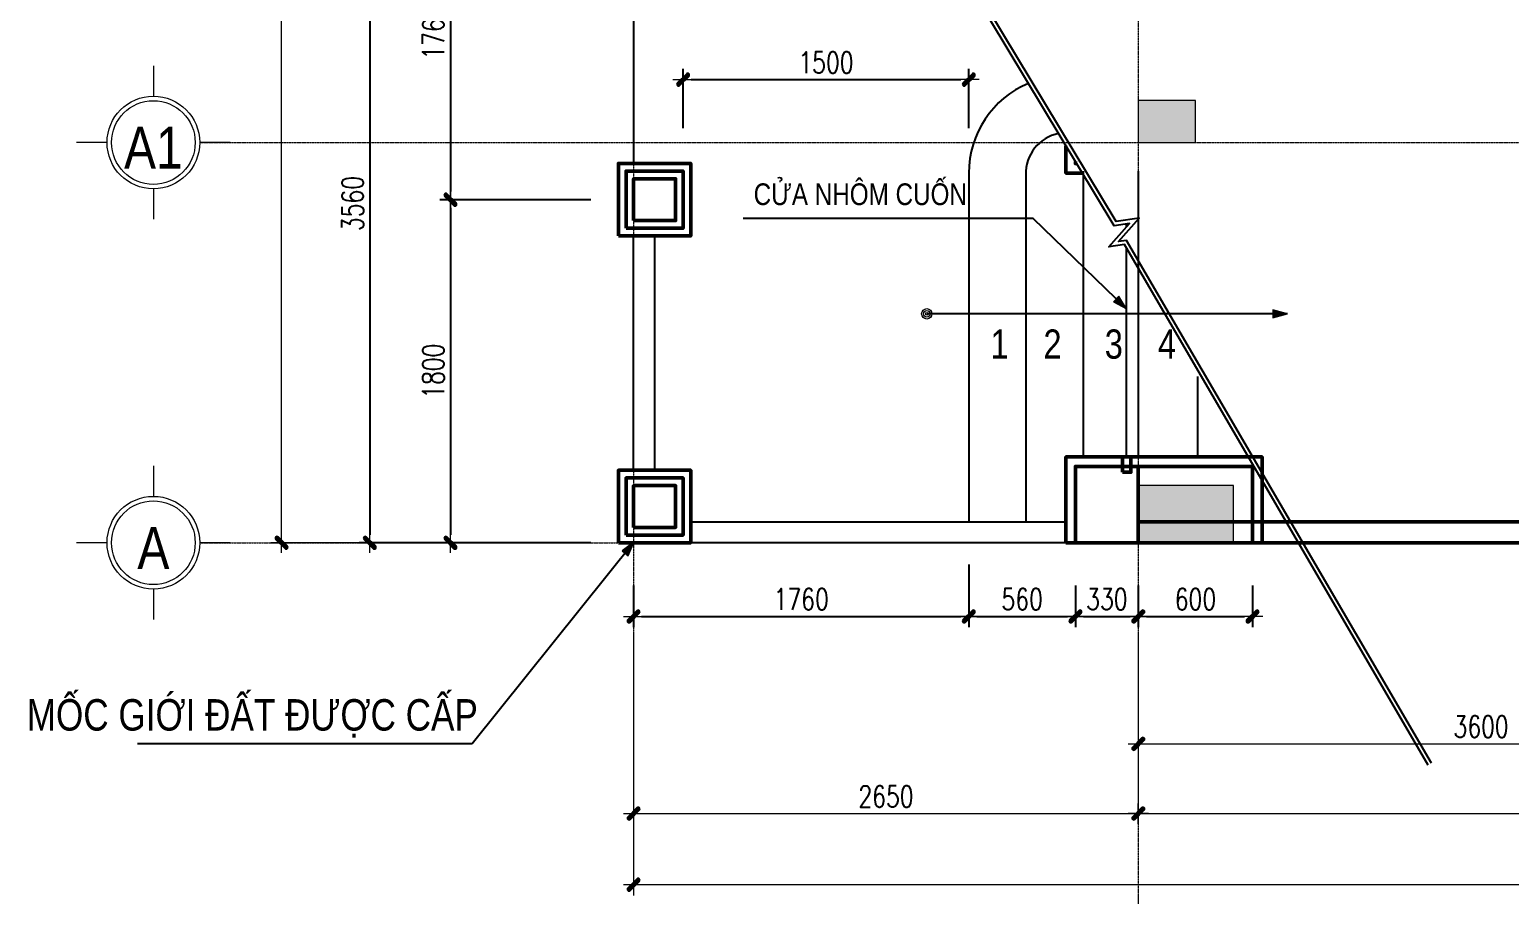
# Model space of a CAD drawing. Extents: x -165145 to 691808, y -202842 to 311040.
# Drawn here: x 14578 to 22353, y 36662 to 41205 of the extents above; entities that cross this region are included whole.
import ezdxf
from ezdxf.enums import TextEntityAlignment as Align

# ---------------------------------------------------------------- set-up
doc = ezdxf.new("R2010")
doc.units = 0
doc.header["$LTSCALE"] = 10
doc.header["$MEASUREMENT"] = 0
for name, pattern in [('HIDDEN', [2.3807, 1.587, -0.7937]), ('ketcau-1', [2, 1, 1]), ('TIM', [26.01, 10, -3, 0.01, -3, 10])]:
    doc.linetypes.add(name, pattern=pattern)
doc.layers.get('Defpoints').update_dxf_attribs({"color": 5, "linetype": 'CONTINUOUS'})
for name, color, linetype, lineweight in [('ARROWS', 1, 'CONTINUOUS', 0), ('DIM', 8, 'CONTINUOUS', 13), ('GE_KC_HATCH', 250, 'CONTINUOUS', 20), ('GE_KC_NETKHUAT', 9, 'HIDDEN', 20), ('GE_KC_NETTHAY', 2, 'CONTINUOUS', 20), ('netchia', 2, 'CONTINUOUS', 20), ('TEXT', 4, 'CONTINUOUS', 20), ('THAY', 147, 'CONTINUOUS', 25), ('TRUC', 251, 'TIM', 5), ('wall', 7, 'CONTINUOUS', 50)]:
    doc.layers.add(name, color=color, linetype=linetype, lineweight=lineweight)
doc.layers.add('KCS_DIM', color=1, linetype='CONTINUOUS')
doc.layers.add('KCS_TEXT', color=2, linetype='CONTINUOUS')
doc.styles.add('ROMANS', font='romans', dxfattribs={"width": 0.75, "bigfont": 'vns'})
doc.styles.add('VNARIALH', font='', dxfattribs={"width": 0.75})
doc.styles.add('VnArialNarrowH', font='')
doc.styles.add('VNCC-Arial', font='arial.ttf', dxfattribs={"width": 0.8})
doc.styles.get('VNARIALH').set_extended_font_data('.VnArialH')
doc.styles.get('VnArialNarrowH').set_extended_font_data('.VnArial NarrowH')
doc.dimstyles.new('fit0.75', dxfattribs={"dimscale": 0.5625, "dimtxt": 200, "dimasz": 75, "dimexe": 100, "dimexo": 400, "dimgap": 0.03, "dimtad": 0, "dimdec": 0, "dimdsep": 46, "dimtxsty": 'ROMANS', "dimblk": 'alex', "dimcen": 150, "dimclrd": 8, "dimclre": 8, "dimclrt": 7, "dimaunit": 1, "dimadec": 0, "dimazin": 0, "dimtfac": 0.072, "dimtdec": 0, "dimtix": 1, "dimtmove": 2, "dimatfit": 3, "dimldrblk": 'a-01', "dimfxl": 100, "dimtvp": 0.8, "dimtolj": 1, "dimarcsym": 0})

# ---------------------------------------------------------------- blocks, each defined once
blk = doc.blocks.new('alex')
at = {"layer": 'ARROWS'}
h = blk.add_hatch(color=1, dxfattribs=at)
edge = h.paths.add_edge_path()
edge.add_line((0.4, 0.74), (-0.74, -0.4))
edge.add_ellipse((-0.57, -0.57), major_axis=(0.17, 0.17), ratio=1, start_angle=90, end_angle=270)
edge.add_line((-0.4, -0.74), (0.74, 0.4))
edge.add_ellipse((0.57, 0.57), major_axis=(0.17, 0.17), ratio=1, start_angle=270, end_angle=450)
blk.add_lwpolyline([(0.4, 0.74), (-0.74, -0.4, 1), (-0.4, -0.74), (0.74, 0.4, 1)], format="xyb", close=True, dxfattribs=at)
at = {"layer": 'netchia', "color": 2}
for p, q in [((1.27, 0), (-1.27, 0)), ((0, -1.27), (0, 1.27))]:
    blk.add_line(p, q, dxfattribs=at)
blk = doc.blocks.new('*D1993')
at = {"layer": 'Defpoints', "color": 0, "transparency": 16777216}
for p in [(20069.5, 38512.8), (20399.5, 38512.8), (20399.5, 38126.1)]:
    blk.add_point(p, dxfattribs=at)
at = {"layer": 'DIM', "color": 8, "lineweight": -2, "transparency": 16777216}
for p, q in [((20069.5, 38287.8), (20069.5, 38069.8)), ((20399.5, 38287.8), (20399.5, 38069.8)), ((20111.7, 38126.1), (20357.3, 38126.1))]:
    blk.add_line(p, q, dxfattribs=at)
at = {"layer": 'DIM', "color": 8, "lineweight": -2, "transparency": 16777216, "xscale": 42.1875, "yscale": 42.1875, "zscale": 42.1875, "rotation": 180}
blk.add_blockref('alex', (20069.5, 38126.1), dxfattribs=at)
at = {"layer": 'DIM', "color": 8, "lineweight": -2, "transparency": 16777216, "xscale": 42.1875, "yscale": 42.1875, "zscale": 42.1875}
blk.add_blockref('alex', (20399.5, 38126.1), dxfattribs=at)
at = {"layer": 'DIM', "color": 7, "transparency": 16777216, "insert": (20234.5, 38216.1), "char_height": 112.5, "attachment_point": 5, "style": 'ROMANS'}
blk.add_mtext('\\A1;330', dxfattribs=at)
blk = doc.blocks.new('a-01')
at = {"layer": 'ARROWS'}
blk.add_hatch(color=256, dxfattribs=at).paths.add_polyline_path([(-1.8, 0.49), (-1.8, -0.49), (0, 0)])
at = {"layer": 'netchia'}
blk.add_lwpolyline([(-1.8, 0.49), (-1.8, -0.49), (0, 0), (0, 0)], close=True, dxfattribs=at)
blk = doc.blocks.new('*D1882')
at = {"layer": 'Defpoints', "color": 0, "transparency": 16777216}
for p in [(17571, 42072.8), (16364.2, 38512.7), (17571, 38512.7)]:
    blk.add_point(p, dxfattribs=at)
at = {"layer": 'DIM', "color": 8, "lineweight": -2, "transparency": 16777216}
for p, q in [((17346, 42072.8), (16308, 42072.8)), ((16364.2, 42030.6), (16364.2, 38554.9)), ((17346, 38512.7), (16308, 38512.7))]:
    blk.add_line(p, q, dxfattribs=at)
at = {"layer": 'DIM', "color": 8, "lineweight": -2, "transparency": 16777216, "xscale": 42.1875, "yscale": 42.1875, "zscale": 42.1875}
for p, rotation in [((16364.2, 42072.8), 90), ((16364.2, 38512.7), 270)]:
    blk.add_blockref('alex', p, dxfattribs=dict(at, rotation=rotation))
at = {"layer": 'DIM', "color": 7, "transparency": 16777216, "insert": (16274.2, 40292.8), "char_height": 112.5, "attachment_point": 5, "rotation": 90, "style": 'ROMANS'}
blk.add_mtext('\\A1;3560', dxfattribs=at)
blk = doc.blocks.new('*D1883')
at = {"layer": 'Defpoints', "color": 0, "transparency": 16777216}
for p in [(17749.5, 42072.8), (16787.7, 40312.8), (17749.5, 40312.8)]:
    blk.add_point(p, dxfattribs=at)
at = {"layer": 'DIM', "color": 8, "lineweight": -2, "transparency": 16777216}
for p, q in [((17524.5, 42072.8), (16731.5, 42072.8)), ((16787.7, 42030.6), (16787.7, 40355)), ((17524.5, 40312.8), (16731.5, 40312.8))]:
    blk.add_line(p, q, dxfattribs=at)
at = {"layer": 'DIM', "color": 8, "lineweight": -2, "transparency": 16777216, "xscale": 42.1875, "yscale": 42.1875, "zscale": 42.1875}
for p, rotation in [((16787.7, 42072.8), 90), ((16787.7, 40312.8), 270)]:
    blk.add_blockref('alex', p, dxfattribs=dict(at, rotation=rotation))
at = {"layer": 'DIM', "color": 7, "transparency": 16777216, "insert": (16697.7, 41192.8), "char_height": 112.5, "attachment_point": 5, "rotation": 90, "style": 'ROMANS'}
blk.add_mtext('\\A1;1760', dxfattribs=at)
blk = doc.blocks.new('*D1884')
at = {"layer": 'Defpoints', "color": 0, "transparency": 16777216}
for p in [(19509.5, 40942.9), (18009.5, 40462.8), (19509.5, 40462.8)]:
    blk.add_point(p, dxfattribs=at)
at = {"layer": 'DIM', "color": 8, "lineweight": -2, "transparency": 16777216}
for p, q in [((18009.5, 40687.8), (18009.5, 40999.1)), ((19509.5, 40687.8), (19509.5, 40999.1)), ((18051.7, 40942.9), (19467.3, 40942.9))]:
    blk.add_line(p, q, dxfattribs=at)
at = {"layer": 'DIM', "color": 8, "lineweight": -2, "transparency": 16777216, "xscale": 42.1875, "yscale": 42.1875, "zscale": 42.1875, "rotation": 180}
blk.add_blockref('alex', (18009.5, 40942.9), dxfattribs=at)
at = {"layer": 'DIM', "color": 8, "lineweight": -2, "transparency": 16777216, "xscale": 42.1875, "yscale": 42.1875, "zscale": 42.1875}
blk.add_blockref('alex', (19509.5, 40942.9), dxfattribs=at)
at = {"layer": 'DIM', "color": 7, "transparency": 16777216, "insert": (18759.5, 41032.9), "char_height": 112.5, "attachment_point": 5, "style": 'ROMANS'}
blk.add_mtext('\\A1;1500', dxfattribs=at)
blk = doc.blocks.new('*D1885')
at = {"layer": 'Defpoints', "color": 0, "transparency": 16777216}
for p in [(17749.5, 40312.8), (16787.7, 38512.7), (17749.5, 38512.7)]:
    blk.add_point(p, dxfattribs=at)
at = {"layer": 'DIM', "color": 8, "lineweight": -2, "transparency": 16777216}
for p, q in [((17524.5, 40312.8), (16731.5, 40312.8)), ((16787.7, 40270.6), (16787.7, 38554.9)), ((17524.5, 38512.7), (16731.5, 38512.7))]:
    blk.add_line(p, q, dxfattribs=at)
at = {"layer": 'DIM', "color": 8, "lineweight": -2, "transparency": 16777216, "xscale": 42.1875, "yscale": 42.1875, "zscale": 42.1875}
for p, rotation in [((16787.7, 40312.8), 90), ((16787.7, 38512.7), 270)]:
    blk.add_blockref('alex', p, dxfattribs=dict(at, rotation=rotation))
at = {"layer": 'DIM', "color": 7, "transparency": 16777216, "insert": (16697.7, 39412.8), "char_height": 112.5, "attachment_point": 5, "rotation": 90, "style": 'ROMANS'}
blk.add_mtext('\\A1;1800', dxfattribs=at)
blk = doc.blocks.new('*D1888')
at = {"layer": 'Defpoints', "color": 0, "transparency": 16777216}
for p in [(19509.5, 38622.7), (17749.5, 38512.7), (19509.5, 38126.1)]:
    blk.add_point(p, dxfattribs=at)
at = {"layer": 'DIM', "color": 8, "lineweight": -2, "transparency": 16777216}
for p, q in [((19509.5, 38397.7), (19509.5, 38069.8)), ((17749.5, 38287.7), (17749.5, 38069.8)), ((17791.7, 38126.1), (19467.3, 38126.1))]:
    blk.add_line(p, q, dxfattribs=at)
at = {"layer": 'DIM', "color": 8, "lineweight": -2, "transparency": 16777216, "xscale": 42.1875, "yscale": 42.1875, "zscale": 42.1875, "rotation": 180}
blk.add_blockref('alex', (17749.5, 38126.1), dxfattribs=at)
at = {"layer": 'DIM', "color": 8, "lineweight": -2, "transparency": 16777216, "xscale": 42.1875, "yscale": 42.1875, "zscale": 42.1875}
blk.add_blockref('alex', (19509.5, 38126.1), dxfattribs=at)
at = {"layer": 'DIM', "color": 7, "transparency": 16777216, "insert": (18629.5, 38216.1), "char_height": 112.5, "attachment_point": 5, "style": 'ROMANS'}
blk.add_mtext('\\A1;1760', dxfattribs=at)
blk = doc.blocks.new('*D1889')
at = {"layer": 'Defpoints', "color": 0, "transparency": 16777216}
for p in [(19509.5, 38512.8), (20069.5, 38512.8), (20069.5, 38126.1)]:
    blk.add_point(p, dxfattribs=at)
at = {"layer": 'DIM', "color": 8, "lineweight": -2, "transparency": 16777216}
for p, q in [((19509.5, 38287.8), (19509.5, 38069.8)), ((20069.5, 38287.8), (20069.5, 38069.8)), ((19551.7, 38126.1), (20027.3, 38126.1))]:
    blk.add_line(p, q, dxfattribs=at)
at = {"layer": 'DIM', "color": 8, "lineweight": -2, "transparency": 16777216, "xscale": 42.1875, "yscale": 42.1875, "zscale": 42.1875, "rotation": 180}
blk.add_blockref('alex', (19509.5, 38126.1), dxfattribs=at)
at = {"layer": 'DIM', "color": 8, "lineweight": -2, "transparency": 16777216, "xscale": 42.1875, "yscale": 42.1875, "zscale": 42.1875}
blk.add_blockref('alex', (20069.5, 38126.1), dxfattribs=at)
at = {"layer": 'DIM', "color": 7, "transparency": 16777216, "insert": (19789.5, 38216.1), "char_height": 112.5, "attachment_point": 5, "style": 'ROMANS'}
blk.add_mtext('\\A1;560', dxfattribs=at)
blk = doc.blocks.new('*D1927')
at = {"layer": 'Defpoints', "color": 0, "transparency": 16777216}
for p in [(20399.5, 38512.7), (20999.5, 38512.7), (20999.5, 38126.1)]:
    blk.add_point(p, dxfattribs=at)
at = {"layer": 'DIM', "color": 8, "lineweight": -2, "transparency": 16777216}
for p, q in [((20399.5, 38287.7), (20399.5, 38069.8)), ((20999.5, 38287.7), (20999.5, 38069.8)), ((20441.7, 38126.1), (20957.3, 38126.1))]:
    blk.add_line(p, q, dxfattribs=at)
at = {"layer": 'DIM', "color": 8, "lineweight": -2, "transparency": 16777216, "xscale": 42.1875, "yscale": 42.1875, "zscale": 42.1875, "rotation": 180}
blk.add_blockref('alex', (20399.5, 38126.1), dxfattribs=at)
at = {"layer": 'DIM', "color": 8, "lineweight": -2, "transparency": 16777216, "xscale": 42.1875, "yscale": 42.1875, "zscale": 42.1875}
blk.add_blockref('alex', (20999.5, 38126.1), dxfattribs=at)
at = {"layer": 'DIM', "color": 7, "transparency": 16777216, "insert": (20699.5, 38216.1), "char_height": 112.5, "attachment_point": 5, "style": 'ROMANS'}
blk.add_mtext('\\A1;600', dxfattribs=at)
blk = doc.blocks.new('C-22x30')
at = {"layer": 'GE_KC_HATCH', "linetype": 'ketcau-1'}
blk.add_hatch(color=1, dxfattribs=at).paths.add_polyline_path([(150, 110), (-150, 110), (-150, -110), (150, -110)])
at = {"layer": 'GE_KC_NETTHAY', "linetype": 'Continuous'}
blk.add_lwpolyline([(150, 110), (-150, 110), (-150, -110), (150, -110)], close=True, dxfattribs=at)
blk = doc.blocks.new('MBDVC-T1')
at = {"layer": 'GE_KC_HATCH', "linetype": 'ketcau-1'}
blk.add_hatch(color=1, dxfattribs=at).paths.add_polyline_path([(500, 300), (0, 300), (0, 0), (500, 0)])
at = {"layer": 'GE_KC_NETTHAY', "linetype": 'Continuous'}
blk.add_lwpolyline([(500, 300), (0, 300), (0, 0), (500, 0)], close=True, dxfattribs=at)
at = {"layer": 'GE_KC_NETKHUAT'}
blk.add_blockref('C-22x30', (150, 2210), dxfattribs=at)
blk = doc.blocks.new('tentruc')
at = {"layer": 'DIM'}
for p, q in [((0, 311.2), (0, 515.8)), ((-515.8, 0), (-311.2, 0)), ((-515.8, 0), (-311.2, 0)), ((311.2, 0), (515.8, 0)), ((311.2, 0), (515.8, 0)), ((0, -515.8), (0, -311.2))]:
    blk.add_line(p, q, dxfattribs=at)
at = {"layer": 'DIM', "ltscale": 0.5}
blk.add_circle((0, 0), 311.2, dxfattribs=at)
at = {"layer": 'DIM'}
blk.add_circle((0, 0), 281.2, dxfattribs=at)
at = {"layer": 'DIM', "color": 7, "linetype": 'ByBlock', "ltscale": 0.5, "style": 'VNARIALH', "width": 1.1}
blk.add_attdef('A', text='', height=281.2, dxfattribs=at).set_placement((0, -106.7), align=Align.CENTER)
blk = doc.blocks.new('*D1828')
at = {"layer": 'Defpoints', "color": 0, "transparency": 16777216}
for p in [(570432.6, -8596.5), (587932.6, -8596.5), (587932.6, -10139.5)]:
    blk.add_point(p, dxfattribs=at)
at = {"layer": 'DIM', "color": 8, "lineweight": -2, "transparency": 16777216}
for p, q in [((570432.6, -8821.5), (570432.6, -10195.7)), ((587932.6, -8821.5), (587932.6, -10195.7)), ((570474.8, -10139.5), (587890.4, -10139.5))]:
    blk.add_line(p, q, dxfattribs=at)
at = {"layer": 'DIM', "color": 8, "lineweight": -2, "transparency": 16777216, "xscale": 42.1875, "yscale": 42.1875, "zscale": 42.1875, "rotation": 180}
blk.add_blockref('alex', (570432.6, -10139.5), dxfattribs=at)
at = {"layer": 'DIM', "color": 8, "lineweight": -2, "transparency": 16777216, "xscale": 42.1875, "yscale": 42.1875, "zscale": 42.1875}
blk.add_blockref('alex', (587932.6, -10139.5), dxfattribs=at)
at = {"layer": 'DIM', "color": 7, "transparency": 16777216, "insert": (577482.6, -10049.5), "char_height": 112.5, "attachment_point": 5, "style": 'ROMANS'}
blk.add_mtext('\\A1;17500', dxfattribs=at)
blk = doc.blocks.new('*D1829')
at = {"layer": 'Defpoints', "color": 0, "transparency": 16777216}
for p in [(568584, -1345.1), (570432.6, -1345.1), (570432.6, -8345.1)]:
    blk.add_point(p, dxfattribs=at)
at = {"layer": 'DIM', "color": 8, "lineweight": -2, "transparency": 16777216}
for p, q in [((570207.6, -1345.1), (568527.7, -1345.1)), ((568584, -8302.9), (568584, -1387.3)), ((570207.6, -8345.1), (568527.7, -8345.1))]:
    blk.add_line(p, q, dxfattribs=at)
at = {"layer": 'DIM', "color": 8, "lineweight": -2, "transparency": 16777216, "xscale": 42.1875, "yscale": 42.1875, "zscale": 42.1875}
for p, rotation in [((568584, -1345.1), 90), ((568584, -8345.1), 270)]:
    blk.add_blockref('alex', p, dxfattribs=dict(at, rotation=rotation))
at = {"layer": 'DIM', "color": 7, "transparency": 16777216, "insert": (568494, -4845.1), "char_height": 112.5, "attachment_point": 5, "rotation": 90, "style": 'ROMANS'}
blk.add_mtext('\\A1;7000', dxfattribs=at)
blk = doc.blocks.new('*D1830')
at = {"layer": 'Defpoints', "color": 0, "transparency": 16777216}
for p in [(573082.6, -8596.5), (587932.6, -8596.5), (587932.6, -9766.4)]:
    blk.add_point(p, dxfattribs=at)
at = {"layer": 'DIM', "color": 8, "lineweight": -2, "transparency": 16777216}
for p, q in [((573082.6, -8821.5), (573082.6, -9822.6)), ((587932.6, -8821.5), (587932.6, -9822.6)), ((573124.8, -9766.4), (587890.4, -9766.4))]:
    blk.add_line(p, q, dxfattribs=at)
at = {"layer": 'DIM', "color": 8, "lineweight": -2, "transparency": 16777216, "xscale": 42.1875, "yscale": 42.1875, "zscale": 42.1875, "rotation": 180}
blk.add_blockref('alex', (573082.6, -9766.4), dxfattribs=at)
at = {"layer": 'DIM', "color": 8, "lineweight": -2, "transparency": 16777216, "xscale": 42.1875, "yscale": 42.1875, "zscale": 42.1875}
blk.add_blockref('alex', (587932.6, -9766.4), dxfattribs=at)
at = {"layer": 'DIM', "color": 7, "transparency": 16777216, "insert": (580507.6, -9676.4), "char_height": 112.5, "attachment_point": 5, "style": 'ROMANS'}
blk.add_mtext('\\A1;14850', dxfattribs=at)
blk = doc.blocks.new('*D1833')
at = {"layer": 'Defpoints', "color": 0, "transparency": 16777216}
for p in [(573082.6, -8596.5), (576682.6, -8596.5), (576682.6, -9400.5)]:
    blk.add_point(p, dxfattribs=at)
at = {"layer": 'DIM', "color": 8, "lineweight": -2, "transparency": 16777216}
for p, q in [((573082.6, -8821.5), (573082.6, -9456.7)), ((576682.6, -8821.5), (576682.6, -9456.7)), ((573124.8, -9400.5), (576640.4, -9400.5))]:
    blk.add_line(p, q, dxfattribs=at)
at = {"layer": 'DIM', "color": 8, "lineweight": -2, "transparency": 16777216, "xscale": 42.1875, "yscale": 42.1875, "zscale": 42.1875, "rotation": 180}
blk.add_blockref('alex', (573082.6, -9400.5), dxfattribs=at)
at = {"layer": 'DIM', "color": 8, "lineweight": -2, "transparency": 16777216, "xscale": 42.1875, "yscale": 42.1875, "zscale": 42.1875}
blk.add_blockref('alex', (576682.6, -9400.5), dxfattribs=at)
at = {"layer": 'DIM', "color": 7, "transparency": 16777216, "insert": (574882.6, -9310.5), "char_height": 112.5, "attachment_point": 5, "style": 'ROMANS'}
blk.add_mtext('\\A1;3600', dxfattribs=at)
blk = doc.blocks.new('*D1840')
at = {"layer": 'Defpoints', "color": 0, "transparency": 16777216}
for p in [(570432.6, -8596.5), (573082.6, -8596.5), (573082.6, -9766.4)]:
    blk.add_point(p, dxfattribs=at)
at = {"layer": 'DIM', "color": 8, "lineweight": -2, "transparency": 16777216}
for p, q in [((570432.6, -8821.5), (570432.6, -9822.6)), ((573082.6, -8821.5), (573082.6, -9822.6)), ((570474.8, -9766.4), (573040.4, -9766.4))]:
    blk.add_line(p, q, dxfattribs=at)
at = {"layer": 'DIM', "color": 8, "lineweight": -2, "transparency": 16777216, "xscale": 42.1875, "yscale": 42.1875, "zscale": 42.1875, "rotation": 180}
blk.add_blockref('alex', (570432.6, -9766.4), dxfattribs=at)
at = {"layer": 'DIM', "color": 8, "lineweight": -2, "transparency": 16777216, "xscale": 42.1875, "yscale": 42.1875, "zscale": 42.1875}
blk.add_blockref('alex', (573082.6, -9766.4), dxfattribs=at)
at = {"layer": 'DIM', "color": 7, "transparency": 16777216, "insert": (571757.6, -9676.4), "char_height": 112.5, "attachment_point": 5, "style": 'ROMANS'}
blk.add_mtext('\\A1;2650', dxfattribs=at)
blk = doc.blocks.new('lt - kt')
at = {"layer": 'TRUC', "ltscale": 0.05}
for p, q in [((-17500, 8582.3), (-17500, -1850.2)), ((-17500, 8582.3), (-17500, -1850.2)), ((-14850, 8582.3), (-14850, -1850.2)), ((-19778.4, 2100), (2014.6, 2100)), ((-19778.4, 0), (2195.9, 0))]:
    blk.add_line(p, q, dxfattribs=at)
at = {"layer": 'TEXT'}
ref = blk.add_blockref('tentruc', (-20021.6, 2100), dxfattribs=dict(at, xscale=0.78125, yscale=0.78125, zscale=0.78125, rotation=180))
ref.add_attrib('A', 'A1', dxfattribs={"color": 7, "linetype": 'ByBlock', "ltscale": 0.5, "height": 219.73, "style": 'VnArialNarrowH'}).set_placement((-20021.6, 1962.7), align=Align.CENTER)
ref = blk.add_blockref('tentruc', (-20021.6, 0), dxfattribs=dict(at, xscale=0.78125, yscale=0.78125, zscale=0.78125, rotation=180))
ref.add_attrib('A', 'A', dxfattribs={"color": 7, "linetype": 'ByBlock', "ltscale": 0.5, "height": 219.7, "style": 'VnArialNarrowH'}).set_placement((-20021.6, -137.3), align=Align.CENTER)
ref = blk.add_blockref('tentruc', (-14850, -2253.1), dxfattribs=dict(at, xscale=-0.78125, yscale=0.78125, zscale=0.78125, rotation=180))
ref.add_attrib('A', '1', dxfattribs={"color": 7, "linetype": 'ByBlock', "ltscale": 0.5, "height": 219.7, "style": 'VnArialNarrowH'}).set_placement((-14850, -2385.6), align=Align.CENTER)
at = {"layer": 'DIM'}
dim = blk.add_linear_dim(base=(-19348.6, 7000), p1=(-17500, 0), p2=(-17500, 7000), angle=90, dimstyle='fit0.75', dxfattribs=at)
dim.commit()
dim.dimension.update_dxf_attribs({"geometry": '*D1829', "text_midpoint": (-19438.6, 3500), "insert": (-587932.6, 8345.1)})
dim = blk.add_linear_dim(base=(0, -1794.4), p1=(-17500, -251.4), p2=(0, -251.4), dimstyle='fit0.75', dxfattribs=at)
dim.commit()
dim.dimension.update_dxf_attribs({"geometry": '*D1828', "text_midpoint": (-10450, -1704.4), "dimtype": 128, "insert": (-587932.6, 8345.1)})
for base, p1, p2, picture, middle in [((-14850, -1421.3), (-17500, -251.4), (-14850, -251.4), '*D1840', (-16175, -1331.3)), ((0, -1421.3), (-14850, -251.4), (0, -251.4), '*D1830', (-7425, -1331.3)), ((-11250, -1055.4), (-14850, -251.4), (-11250, -251.4), '*D1833', (-13050, -965.4))]:
    dim = blk.add_linear_dim(base=base, p1=p1, p2=p2, dimstyle='fit0.75', dxfattribs=at)
    dim.commit()
    dim.dimension.update_dxf_attribs({"geometry": picture, "text_midpoint": middle, "insert": (-587932.6, 8345.1)})

msp = doc.modelspace()

# ---------------------------------------------------------------- linework, layer by layer
at = {"layer": 'DIM', "ltscale": 0.05}
for radius in [27.23161, 27.23161, 17.23161, 7.23161]:
    msp.add_circle((19288.94692, 39713.88512), radius, dxfattribs=at)
at = {"layer": 'KCS_DIM'}
for p, q in [((20338.16483, 40171.05501), (20338.16483, 40186.06768)), ((20338.16483, 38962.78061), (20338.16483, 40054.26645))]:
    msp.add_line(p, q, dxfattribs=at)
at = {"layer": 'THAY', "ltscale": 0.05}
for p, q in [((17749.43787, 41878.84814), (17749.43787, 40502.80288)), ((19509.52572, 40462.77262), (19509.52572, 38622.74147)), ((19809.52572, 40462.77262), (19809.52572, 38622.74147)), ((20109.52572, 40462.77262), (20109.52572, 38962.78061)), ((20399.52572, 40462.77262), (20399.52572, 38962.78061)), ((20709.52572, 39384.17956), (20709.52572, 38962.77262))]:
    msp.add_line(p, q, dxfattribs=at)
for points in [[(21938.45757, 37355.35487), (20337.31331, 40099.21702), (20296.18632, 40092.90229), (20404.66995, 40216.51341), (20282.33371, 40197.72962), (18873.17093, 42539.36596)], [(21920.71722, 37346.12014), (20326.18803, 40077.27444), (20244.90854, 40064.7946), (20353.39217, 40188.40572), (20272.11268, 40175.92588), (18870.78531, 42504.54196)]]:
    msp.add_lwpolyline(points, dxfattribs=at)
for points in [[(17749.52572, 40122.77262), (17859.52555, 40122.77262), (17859.52555, 38892.74083), (17749.52572, 38892.74083)], [(18049.52555, 38622.74147), (20019.52572, 38622.74147), (20019.52572, 38512.77776), (18049.52555, 38512.77776)]]:
    msp.add_lwpolyline(points, close=True, dxfattribs=at)
for radius, start, end in [(510, 112.727766535, 180), (210.2393, 100.511993854, 182.733989943)]:
    msp.add_arc((20019.46988, 40452.77467), radius, start, end, dxfattribs=at)
at = {"layer": 'wall', "ltscale": 0.05}
for p, q in [((35249.48058, 38622.77028), (20399.48058, 38622.77781)), ((20399.48053, 38512.77776), (20019.52572, 38512.77776)), ((35249.48053, 38512.77028), (20399.48053, 38512.77781))]:
    msp.add_line(p, q, dxfattribs=at)
for points in [[(20019.52572, 40595.65511), (20019.52572, 40452.74441), (20105.5273, 40452.74441)], [(20069.52572, 40512.56903), (20069.52572, 40502.74441), (20075.43803, 40502.74441)], [(20019.52572, 38512.74571), (20019.52572, 38962.78061), (21049.52572, 38962.78061), (21049.52572, 38512.74771)], [(20069.52572, 38512.74571), (20069.52572, 38912.78061), (20999.52572, 38912.78061), (20999.52572, 38512.74771)]]:
    msp.add_lwpolyline(points, dxfattribs=at)
for points in [[(17669.52572, 40122.77262), (18049.52572, 40122.77262), (18049.52572, 40502.77262), (17669.52572, 40502.77262)], [(17709.52572, 40162.77262), (18009.52572, 40162.77262), (18009.52572, 40462.77262), (17709.52572, 40462.77262)], [(17749.52572, 40202.77262), (17969.52572, 40202.77262), (17969.52572, 40422.77262), (17749.52572, 40422.77262)], [(20315.66483, 38882.78061), (20360.66483, 38882.78061), (20360.66483, 38962.78061), (20315.66483, 38962.78061)], [(17669.52555, 38512.74083), (18049.52555, 38512.74083), (18049.52555, 38892.74083), (17669.52555, 38892.74083)], [(20399.48053, 38512.77781), (20999.48053, 38512.77781), (20999.48053, 38912.77781), (20399.48053, 38912.77781)], [(17709.52555, 38552.74083), (18009.52555, 38552.74083), (18009.52555, 38852.74083), (17709.52555, 38852.74083)], [(17749.52555, 38592.74083), (17969.52555, 38592.74083), (17969.52555, 38812.74083), (17749.52555, 38812.74083)]]:
    msp.add_lwpolyline(points, close=True, dxfattribs=at)

# ---------------------------------------------------------------- block references
at = {"layer": 'GE_KC_NETKHUAT'}
msp.add_blockref('MBDVC-T1', (20399.48053, 38512.76913), dxfattribs=at)
at = {"layer": 'TEXT'}
msp.add_blockref('lt - kt', (35249.48053, 38512.76913), dxfattribs=at)

# ---------------------------------------------------------------- texts
at = {"layer": 'KCS_TEXT', "ltscale": 0.05, "style": 'VNCC-Arial', "width": 0.8}
msp.add_text('MỐC GIỚI ĐẤT ĐƯỢC CẤP  ', height=165, dxfattribs=at).set_placement((17034.15685, 37526.8504), align=Align.RIGHT)
at = {"layer": 'TEXT', "style": 'VNCC-Arial', "width": 0.8}
for s, height, p in [('CỬA NHÔM CUỐN', 113.90625, (18379.73495, 40284.58772)), ('1', 153.09, (19623.59334, 39478.68303)), ('2', 153.09, (19901.39646, 39478.68303)), ('3', 153.09, (20223.24473, 39478.68303)), ('4', 153.09, (20502.15153, 39478.68303))]:
    msp.add_text(s, height=height, dxfattribs=at).set_placement(p)

# ---------------------------------------------------------------- dimensions: what is measured, and where the dimension line sits
at = {"layer": 'DIM'}
for base, p1, p2, picture, middle in [((16364.2277, 38512.74044), (17571.00277, 42072.76756), (17571.01043, 38512.74044), '*D1882', (16274.2277, 40292.754)), ((16787.7277, 40312.77262), (17749.52572, 42072.76784), (17749.52572, 40312.77262), '*D1883', (16697.7277, 41192.77023)), ((16787.7277, 38512.74083), (17749.52572, 40312.77262), (17749.52555, 38512.74083), '*D1885', (16697.7277, 39412.75672))]:
    dim = msp.add_linear_dim(base=base, p1=p1, p2=p2, angle=90, dimstyle='fit0.75', dxfattribs=at)
    dim.commit()
    dim.dimension.update_dxf_attribs({"geometry": picture, "text_midpoint": middle})
for base, p1, p2, picture, middle in [((19509.52572, 40942.85487), (18009.52572, 40462.77262), (19509.52572, 40462.77262), '*D1884', (18759.52572, 41032.85487)), ((19509.52572, 38126.07997), (17749.52555, 38512.74083), (19509.52572, 38622.74147), '*D1888', (18629.52563, 38216.07997)), ((20069.52572, 38126.07997), (19509.52572, 38512.77776), (20069.52572, 38512.77755), '*D1889', (19789.52572, 38216.07997)), ((20399.48053, 38126.07997), (20069.48053, 38512.77599), (20399.48053, 38512.77599), '*D1993', (20234.48053, 38216.07997)), ((20999.48053, 38126.07997), (20399.48053, 38512.74755), (20999.48053, 38512.74755), '*D1927', (20699.48053, 38216.07997))]:
    dim = msp.add_linear_dim(base=base, p1=p1, p2=p2, dimstyle='fit0.75', dxfattribs=at)
    dim.commit()
    dim.dimension.update_dxf_attribs({"geometry": picture, "text_midpoint": middle})

# ---------------------------------------------------------------- leaders
at = {"layer": 'DIM', "ltscale": 0.05}
for points in [[(20338.11964, 39739.61144), (19847.55422, 40214.61144), (18324.55422, 40214.61144)], [(21181.95757, 39713.88526), (19288.94692, 39713.88512)]]:
    msp.add_leader(points, dimstyle='fit0.75', override={"dimgap": 0.03, "dimtad": 0}, dxfattribs=at)
msp.add_leader([(17752.51578, 38516.51852), (16900.9124, 37456.61026), (15144.7592, 37456.61026)], dimstyle='fit0.75', dxfattribs=at)

doc.saveas('drawing.dxf')
